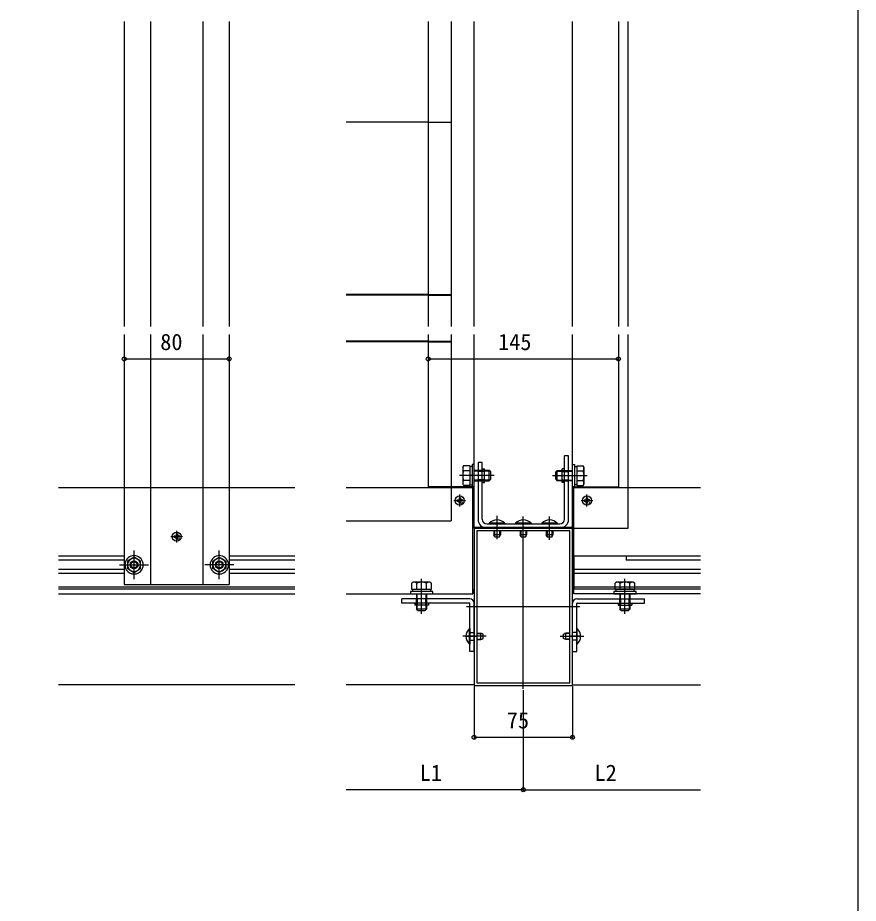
# Model space of a CAD drawing. Units: millimetres, scale not verified. Extents: x -875 to 875, y -1300 to 1294.
# Drawn here: x 234 to 875, y 51 to 726 of the extents above; entities that cross this region are included whole.
import ezdxf
from ezdxf.enums import TextEntityAlignment as Align

# ---------------------------------------------------------------- set-up
doc = ezdxf.new("R2010")
doc.units = ezdxf.units.MM
doc.header["$LTSCALE"] = 8
for name, color, linetype in [('0-3_YKK_11', 7, 'Continuous'), ('0-5_YKK_12', 2, 'Continuous'), ('0-6_YKK_13', 4, 'Continuous'), ('0-7_YKK_D', 6, 'Continuous'), ('0-8_YKK_ZWAK', 7, 'Continuous')]:
    doc.layers.add(name, color=color, linetype=linetype)
doc.styles.add('ＭＳ ゴシック', font='')
doc.styles.get('ＭＳ ゴシック').set_extended_font_data('MS Gothic')

msp = doc.modelspace()

# ---------------------------------------------------------------- linework, layer by layer
at = {"layer": '0-3_YKK_11'}
for points in [[(582.149, 337.199), (582.149, 217.199), (657.149, 217.199), (657.149, 337.199)], [(584.149, 335.199), (584.149, 219.199), (655.149, 219.199), (655.149, 335.199)]]:
    msp.add_lwpolyline(points, close=True, dxfattribs=at)
at = {"layer": '0-5_YKK_12'}
for p, q in [((315.424, 723.327), (315.424, 490.827)), ((335.424, 723.327), (335.424, 490.827)), ((375.424, 723.327), (375.424, 490.827)), ((395.424, 723.327), (395.424, 490.827)), ((547.149, 723.327), (547.149, 490.827)), ((582.149, 490.827), (582.149, 723.327)), ((657.149, 490.827), (657.149, 723.327)), ((692.149, 723.327), (692.149, 490.827)), ((699.649, 490.827), (699.649, 723.327)), ((315.424, 484.827), (315.424, 368.199)), ((335.424, 484.827), (335.424, 368.199)), ((375.424, 484.827), (375.424, 368.199)), ((395.424, 484.827), (395.424, 368.199)), ((547.149, 484.827), (547.149, 368.699)), ((582.149, 337.199), (582.149, 484.827)), ((657.149, 337.199), (657.149, 484.827)), ((692.149, 484.827), (692.149, 368.699)), ((265.424, 368.199), (445.424, 368.199)), ((315.424, 368.199), (315.424, 294.199)), ((335.424, 368.199), (335.424, 294.199)), ((375.424, 368.199), (375.424, 294.199)), ((395.424, 368.199), (395.424, 294.199)), ((484.649, 368.199), (581.149, 368.199)), ((581.949, 368.699), (547.149, 368.699)), ((581.149, 287.199), (581.149, 368.199)), ((581.949, 368.699), (581.949, 337.699)), ((657.349, 368.699), (692.149, 368.699)), ((657.349, 337.699), (657.349, 368.699)), ((658.149, 368.199), (754.649, 368.199)), ((658.149, 287.199), (658.149, 368.199)), ((657.349, 337.699), (581.949, 337.699)), ((619.649, 214.699), (619.649, 343.069)), ((582.149, 337.199), (699.649, 337.199)), ((315.424, 315.699), (265.424, 315.699)), ((315.424, 312.699), (265.424, 312.699)), ((445.424, 315.699), (395.424, 315.699)), ((445.424, 312.699), (395.424, 312.699)), ((754.649, 315.699), (658.149, 315.699)), ((658.149, 315.699), (658.149, 290.699)), ((698.149, 315.699), (698.149, 312.699)), ((754.649, 312.699), (698.149, 312.699)), ((315.424, 305.699), (265.424, 305.699)), ((445.424, 305.699), (395.424, 305.699)), ((754.649, 305.699), (658.149, 305.699)), ((315.424, 302.699), (265.424, 302.699)), ((445.424, 302.699), (395.424, 302.699)), ((754.649, 302.699), (658.149, 302.699)), ((445.424, 292.199), (265.424, 292.199)), ((445.424, 290.699), (265.424, 290.699)), ((315.424, 294.199), (395.424, 294.199)), ((582.149, 287.199), (582.149, 290.64)), ((754.649, 292.199), (658.149, 292.199)), ((754.649, 290.699), (658.149, 290.699)), ((265.424, 287.199), (445.424, 287.199)), ((484.649, 287.199), (581.149, 287.199)), ((754.649, 287.199), (658.149, 287.199)), ((662.849, 277.199), (576.449, 277.199)), ((445.424, 217.699), (265.424, 217.699)), ((582.149, 217.699), (484.649, 217.699)), ((657.149, 217.699), (754.649, 217.699))]:
    msp.add_line(p, q, dxfattribs=at)
msp.add_lwpolyline([(699.649, 337.199), (699.649, 368.199), (699.649, 484.827)], dxfattribs=at)
at = {"layer": '0-6_YKK_13'}
for p, q in [((564.649, 723.327), (564.649, 490.827)), ((547.149, 646.699), (484.649, 646.699)), ((547.149, 646.699), (564.649, 646.699)), ((547.149, 515.199), (484.649, 515.199)), ((547.149, 514.699), (484.649, 514.699)), ((547.149, 515.199), (564.649, 515.199)), ((547.149, 514.699), (564.649, 514.699)), ((547.149, 479.699), (484.649, 479.699)), ((547.149, 479.699), (564.649, 479.699)), ((564.649, 484.827), (564.649, 342.699)), ((547.149, 479.199), (484.649, 479.199)), ((547.149, 479.199), (564.649, 479.199)), ((654.149, 392.199), (650.949, 392.199)), ((650.949, 343.899), (650.949, 392.199)), ((654.149, 343.899), (654.149, 392.199)), ((588.349, 387.199), (585.149, 387.199)), ((585.149, 387.199), (585.149, 343.899)), ((588.349, 343.899), (588.349, 387.199)), ((573.449, 383.699), (574.029, 384.705)), ((573.449, 383.699), (573.449, 370.699)), ((578.949, 384.705), (574.029, 384.705)), ((578.949, 380.952), (574.029, 380.952)), ((578.949, 384.705), (578.949, 369.694)), ((580.549, 384.249), (578.949, 384.249)), ((578.949, 381.199), (578.949, 373.199)), ((593.749, 381.199), (582.149, 381.199)), ((594.397, 380.551), (582.149, 380.551)), ((589.949, 381.199), (585.149, 381.199)), ((589.949, 380.449), (585.149, 380.449)), ((588.349, 382.399), (589.949, 382.399)), ((589.949, 371.999), (589.949, 382.399)), ((593.749, 373.199), (593.749, 381.199)), ((594.949, 379.999), (593.749, 381.199)), ((594.949, 374.399), (594.949, 379.999)), ((644.349, 379.999), (645.549, 381.199)), ((644.349, 374.399), (644.349, 379.999)), ((644.901, 380.551), (657.149, 380.551)), ((645.549, 381.199), (657.149, 381.199)), ((645.549, 373.199), (645.549, 381.199)), ((649.349, 371.999), (649.349, 382.399)), ((650.949, 382.399), (649.349, 382.399)), ((649.349, 381.199), (654.149, 381.199)), ((649.349, 380.449), (654.149, 380.449)), ((658.749, 384.249), (660.349, 384.249)), ((660.349, 384.705), (660.349, 369.694)), ((660.349, 384.705), (665.268, 384.705)), ((660.349, 381.199), (660.349, 373.199)), ((660.349, 380.952), (665.268, 380.952)), ((665.849, 383.699), (665.268, 384.705)), ((665.849, 383.699), (665.849, 370.699)), ((597.449, 377.199), (570.949, 377.199)), ((578.949, 373.446), (574.029, 373.446)), ((594.397, 373.847), (582.149, 373.847)), ((582.149, 373.199), (593.749, 373.199)), ((589.949, 373.949), (585.149, 373.949)), ((589.949, 373.199), (585.149, 373.199)), ((588.349, 371.999), (589.949, 371.999)), ((594.949, 374.399), (593.749, 373.199)), ((641.849, 377.199), (668.349, 377.199)), ((644.349, 374.399), (645.549, 373.199)), ((644.901, 373.847), (657.149, 373.847)), ((657.149, 373.199), (645.549, 373.199)), ((649.349, 373.949), (654.149, 373.949)), ((649.349, 373.199), (654.149, 373.199)), ((650.949, 371.999), (649.349, 371.999)), ((660.349, 373.446), (665.268, 373.446)), ((573.449, 370.699), (574.029, 369.694)), ((578.949, 369.694), (574.029, 369.694)), ((578.949, 370.149), (580.549, 370.149)), ((660.349, 370.149), (658.749, 370.149)), ((660.349, 369.694), (665.268, 369.694)), ((665.849, 370.699), (665.268, 369.694)), ((566.649, 358.199), (575.649, 358.199)), ((569.105, 358.7), (570.162, 358.719)), ((570.162, 358.719), (570.553, 358.795)), ((570.629, 359.186), (570.553, 358.795)), ((570.648, 360.243), (570.629, 359.186)), ((571.149, 353.699), (571.149, 362.699)), ((571.65, 360.243), (571.668, 359.186)), ((571.668, 359.186), (571.744, 358.795)), ((572.136, 358.719), (571.744, 358.795)), ((573.192, 358.7), (572.136, 358.719)), ((663.649, 358.199), (672.649, 358.199)), ((666.105, 358.7), (667.162, 358.719)), ((667.162, 358.719), (667.553, 358.795)), ((667.629, 359.186), (667.553, 358.795)), ((667.648, 360.243), (667.629, 359.186)), ((668.149, 353.699), (668.149, 362.699)), ((668.65, 360.243), (668.668, 359.186)), ((668.668, 359.186), (668.744, 358.795)), ((669.136, 358.719), (668.744, 358.795)), ((670.192, 358.7), (669.136, 358.719)), ((569.105, 357.698), (570.162, 357.68)), ((570.162, 357.68), (570.553, 357.604)), ((570.629, 357.212), (570.553, 357.604)), ((570.648, 356.156), (570.629, 357.212)), ((571.65, 356.156), (571.668, 357.212)), ((571.668, 357.212), (571.744, 357.604)), ((572.136, 357.68), (571.744, 357.604)), ((573.192, 357.698), (572.136, 357.68)), ((666.105, 357.698), (667.162, 357.68)), ((667.162, 357.68), (667.553, 357.604)), ((667.629, 357.212), (667.553, 357.604)), ((667.648, 356.156), (667.629, 357.212)), ((668.65, 356.156), (668.668, 357.212)), ((668.668, 357.212), (668.744, 357.604)), ((669.136, 357.68), (668.744, 357.604)), ((670.192, 357.698), (669.136, 357.68)), ((599.761, 328.738), (599.761, 346.661)), ((619.649, 328.238), (619.649, 346.161)), ((639.649, 328.238), (639.649, 346.161)), ((484.649, 342.699), (564.649, 342.699)), ((591.849, 340.399), (647.449, 340.399)), ((605.549, 340.399), (593.749, 340.399)), ((605.549, 340.908), (605.549, 340.399)), ((625.549, 340.399), (613.749, 340.399)), ((625.549, 340.908), (625.549, 340.399)), ((645.549, 340.399), (633.749, 340.399)), ((645.549, 340.908), (645.549, 340.399)), ((353.38, 331.2), (354.437, 331.219)), ((354.437, 331.219), (354.829, 331.295)), ((354.905, 331.686), (354.829, 331.295)), ((354.923, 332.743), (354.905, 331.686)), ((355.424, 326.199), (355.424, 335.199)), ((355.925, 332.743), (355.943, 331.686)), ((355.943, 331.686), (356.019, 331.295)), ((356.411, 331.219), (356.019, 331.295)), ((357.468, 331.2), (356.411, 331.219)), ((647.449, 337.199), (591.849, 337.199)), ((597.149, 335.199), (597.149, 332.099)), ((597.949, 330.399), (597.149, 332.099)), ((597.803, 335.199), (597.803, 330.709)), ((601.349, 330.399), (602.149, 332.099)), ((601.494, 335.199), (601.494, 330.709)), ((617.149, 335.199), (617.149, 332.099)), ((617.949, 330.399), (617.149, 332.099)), ((617.803, 335.199), (617.803, 330.709)), ((621.349, 330.399), (622.149, 332.099)), ((621.494, 335.199), (621.494, 330.709)), ((637.149, 335.199), (637.149, 332.099)), ((637.949, 330.399), (637.149, 332.099)), ((637.803, 335.199), (637.803, 330.709)), ((641.349, 330.399), (642.149, 332.099)), ((641.495, 335.199), (641.495, 330.709)), ((350.924, 330.699), (359.924, 330.699)), ((353.38, 330.198), (354.437, 330.18)), ((354.437, 330.18), (354.829, 330.104)), ((354.905, 329.712), (354.829, 330.104)), ((354.923, 328.656), (354.905, 329.712)), ((355.925, 328.656), (355.943, 329.712)), ((355.943, 329.712), (356.019, 330.104)), ((356.411, 330.18), (356.019, 330.104)), ((357.468, 330.198), (356.411, 330.18)), ((601.349, 330.399), (597.949, 330.399)), ((621.349, 330.399), (617.949, 330.399)), ((641.349, 330.399), (637.949, 330.399)), ((322.924, 298.199), (322.924, 320.199)), ((387.924, 298.199), (387.924, 320.199)), ((317.924, 311.064), (317.924, 306.312)), ((327.924, 312.086), (322.924, 314.973)), ((327.924, 311.191), (327.924, 312.086)), ((327.924, 311.064), (327.924, 312.086)), ((327.924, 306.312), (327.924, 311.191)), ((327.924, 306.312), (327.924, 311.064)), ((382.924, 312.086), (387.924, 314.973)), ((382.924, 311.191), (382.924, 312.086)), ((382.924, 311.064), (382.924, 312.086)), ((382.924, 306.312), (382.924, 311.191)), ((382.924, 306.312), (382.924, 311.064)), ((392.924, 311.064), (392.924, 306.312)), ((311.924, 309.199), (333.924, 309.199)), ((317.924, 306.312), (318.286, 306.103)), ((317.924, 306.312), (318.441, 306.014)), ((318.441, 306.014), (322.924, 303.426)), ((322.924, 303.426), (327.407, 306.014)), ((327.407, 306.014), (327.924, 306.312)), ((327.534, 306.088), (327.924, 306.312)), ((398.924, 309.199), (376.924, 309.199)), ((383.313, 306.088), (382.924, 306.312)), ((383.441, 306.014), (382.924, 306.312)), ((387.924, 303.426), (383.441, 306.014)), ((392.407, 306.014), (387.924, 303.426)), ((392.924, 306.312), (392.407, 306.014)), ((392.924, 306.312), (392.562, 306.103)), ((542.149, 271.899), (542.149, 298.399)), ((697.149, 271.899), (697.149, 298.399)), ((535.649, 295.899), (534.643, 295.318)), ((534.643, 290.399), (534.643, 295.318)), ((549.654, 290.399), (534.643, 290.399)), ((535.099, 290.399), (535.099, 288.799)), ((548.649, 295.899), (535.649, 295.899)), ((546.149, 290.399), (538.149, 290.399)), ((538.396, 290.399), (538.396, 295.318)), ((545.902, 290.399), (545.902, 295.318)), ((548.649, 295.899), (549.654, 295.318)), ((549.199, 288.799), (549.199, 290.399)), ((549.654, 290.399), (549.654, 295.318)), ((690.649, 295.899), (689.643, 295.318)), ((689.643, 290.399), (689.643, 295.318)), ((704.654, 290.399), (689.643, 290.399)), ((690.099, 290.399), (690.099, 288.799)), ((703.649, 295.899), (690.649, 295.899)), ((701.149, 290.399), (693.149, 290.399)), ((693.396, 290.399), (693.396, 295.318)), ((700.902, 290.399), (700.902, 295.318)), ((703.649, 295.899), (704.654, 295.318)), ((704.199, 288.799), (704.199, 290.399)), ((704.654, 290.399), (704.654, 295.318)), ((538.149, 287.199), (538.149, 275.599)), ((538.797, 274.951), (538.797, 287.199)), ((545.501, 274.951), (545.501, 287.199)), ((546.149, 275.599), (546.149, 287.199)), ((693.149, 287.199), (693.149, 275.599)), ((693.797, 274.951), (693.797, 287.199)), ((700.501, 274.951), (700.501, 287.199)), ((701.149, 275.599), (701.149, 287.199)), ((527.149, 279.999), (527.149, 283.199)), ((578.949, 283.199), (527.149, 283.199)), ((578.649, 279.999), (527.149, 279.999)), ((536.949, 279.999), (536.949, 278.399)), ((547.349, 278.399), (536.949, 278.399)), ((538.149, 278.399), (538.149, 283.199)), ((538.899, 278.399), (538.899, 283.199)), ((545.399, 278.399), (545.399, 283.199)), ((546.149, 278.399), (546.149, 283.199)), ((547.349, 279.999), (547.349, 278.399)), ((578.949, 243.199), (578.949, 279.699)), ((582.149, 243.199), (582.149, 279.999)), ((657.149, 243.199), (657.149, 279.999)), ((660.349, 283.199), (712.149, 283.199)), ((660.349, 243.199), (660.349, 279.699)), ((660.649, 279.999), (712.149, 279.999)), ((691.949, 279.999), (691.949, 278.399)), ((691.949, 278.399), (702.349, 278.399)), ((693.149, 278.399), (693.149, 283.199)), ((693.899, 278.399), (693.899, 283.199)), ((700.399, 278.399), (700.399, 283.199)), ((701.149, 278.399), (701.149, 283.199)), ((702.349, 279.999), (702.349, 278.399)), ((712.149, 279.999), (712.149, 283.199)), ((538.149, 275.599), (546.149, 275.599)), ((539.349, 274.399), (538.149, 275.599)), ((539.349, 274.399), (544.949, 274.399)), ((544.949, 274.399), (546.149, 275.599)), ((693.149, 275.599), (701.149, 275.599)), ((694.349, 274.399), (693.149, 275.599)), ((694.349, 274.399), (699.949, 274.399)), ((699.949, 274.399), (701.149, 275.599)), ((578.701, 260.599), (578.949, 260.599)), ((578.701, 248.799), (578.701, 260.599)), ((578.949, 260.599), (578.949, 248.799)), ((578.949, 257.699), (582.149, 257.699)), ((584.149, 257.199), (587.249, 257.199)), ((584.149, 256.766), (588.169, 256.766)), ((587.249, 252.199), (587.249, 257.199)), ((588.949, 256.399), (587.249, 257.199)), ((650.349, 256.399), (652.049, 257.199)), ((655.149, 256.766), (651.129, 256.766)), ((655.149, 257.199), (652.049, 257.199)), ((652.049, 252.199), (652.049, 257.199)), ((660.349, 257.699), (657.149, 257.699)), ((660.349, 260.599), (660.349, 248.799)), ((660.596, 260.599), (660.349, 260.599)), ((660.596, 248.799), (660.596, 260.599)), ((591.449, 254.699), (573.549, 254.699)), ((576.449, 254.699), (584.649, 254.699)), ((578.949, 251.699), (582.149, 251.699)), ((584.149, 252.632), (588.169, 252.632)), ((584.149, 252.199), (587.249, 252.199)), ((587.249, 252.199), (588.949, 252.999)), ((588.949, 252.999), (588.949, 256.399)), ((647.849, 254.699), (665.771, 254.699)), ((650.349, 252.999), (650.349, 256.399)), ((652.049, 252.199), (650.349, 252.999)), ((655.149, 252.632), (651.129, 252.632)), ((655.149, 252.199), (652.049, 252.199)), ((662.849, 254.699), (654.649, 254.699)), ((660.349, 251.699), (657.149, 251.699)), ((578.701, 248.799), (578.949, 248.799)), ((582.149, 243.199), (578.949, 243.199)), ((657.149, 243.199), (660.349, 243.199)), ((660.596, 248.799), (660.349, 248.799))]:
    msp.add_line(p, q, dxfattribs=at)
for points in [[(582.149, 368.699), (582.149, 385.699), (580.549, 385.699), (580.549, 368.699)], [(657.149, 368.699), (657.149, 385.699), (658.749, 385.699), (658.749, 368.699)], [(533.649, 287.199), (550.649, 287.199), (550.649, 288.799), (533.649, 288.799)], [(688.649, 287.199), (705.649, 287.199), (705.649, 288.799), (688.649, 288.799)]]:
    msp.add_lwpolyline(points, close=True, dxfattribs=at)
for points in [[(605.549, 340.908), (593.749, 340.908), (593.749, 340.399)], [(625.549, 340.908), (613.749, 340.908), (613.749, 340.399)], [(645.549, 340.908), (633.749, 340.908), (633.749, 340.399)], [(602.149, 335.199), (602.149, 332.099), (597.149, 332.099)], [(622.149, 335.199), (622.149, 332.099), (617.149, 332.099)], [(642.149, 335.199), (642.149, 332.099), (637.149, 332.099)], [(322.924, 314.973), (317.924, 312.086), (317.924, 311.064)], [(387.924, 314.973), (392.924, 312.086), (392.924, 311.064)]]:
    msp.add_lwpolyline(points, dxfattribs=at)
for centre, radius in [((571.149, 358.199), 3.5), ((668.149, 358.199), 3.5), ((572.987, 356.361), 0.3), ((669.987, 356.361), 0.3), ((355.424, 330.699), 3.5), ((357.262, 328.861), 0.3), ((322.924, 309.199), 3), ((322.924, 309.199), 2.4), ((387.924, 309.199), 3), ((387.924, 309.199), 2.4)]:
    msp.add_circle(centre, radius, dxfattribs=at)
for centre, radius, start, end in [((576.771, 382.828), 3.323, 145.61575, 214.38425), ((585.868, 377.199), 12.419, 162.41205, 197.58795), ((662.526, 382.828), 3.323, 325.61575, 34.38425), ((653.429, 377.199), 12.419, 342.41205, 17.58795), ((576.771, 371.57), 3.323, 145.61575, 214.38425), ((662.526, 371.57), 3.323, 325.61575, 34.38425), ((571.299, 358.199), 2.25, 167.13695, 192.86305), ((571.149, 358.049), 2.25, 77.13695, 102.86305), ((570.999, 358.199), 2.25, 347.13695, 12.86305), ((668.299, 358.199), 2.25, 167.13695, 192.86305), ((668.149, 358.049), 2.25, 77.13695, 102.86305), ((667.999, 358.199), 2.25, 347.13695, 12.86305), ((571.149, 358.349), 2.25, 257.13695, 282.86305), ((668.149, 358.349), 2.25, 257.13695, 282.86305), ((591.849, 343.899), 6.7, 180, 270), ((591.849, 343.899), 3.5, 180, 270), ((599.649, 335.167), 8.232, 44.2189, 135.7811), ((619.649, 335.167), 8.232, 44.2189, 135.7811), ((639.649, 335.167), 8.232, 44.2189, 135.7811), ((647.449, 343.899), 3.5, 270, 0), ((647.449, 343.899), 6.7, 270, 0), ((355.574, 330.699), 2.25, 167.13695, 192.86305), ((355.424, 330.549), 2.25, 77.13695, 102.86305), ((355.274, 330.699), 2.25, 347.13695, 12.86305), ((355.424, 330.849), 2.25, 257.13695, 282.86305), ((322.924, 309.199), 7, 90, 169.47567), ((322.924, 309.199), 5, 156.8676, 217.3832), ((322.924, 309.199), 5, 156.8676, 217.3832), ((322.924, 309.199), 5, 23.1324, 156.8676), ((322.924, 309.199), 5, 23.1324, 156.8676), ((322.924, 309.199), 7, 10.52433, 90), ((322.924, 309.199), 5, 322.6168, 23.1324), ((322.924, 309.199), 5, 322.6168, 23.1324), ((387.924, 309.199), 7, 90, 169.47567), ((387.924, 309.199), 5, 156.8676, 217.3832), ((387.924, 309.199), 5, 156.8676, 217.3832), ((387.924, 309.199), 5, 23.1324, 156.8676), ((387.924, 309.199), 5, 23.1324, 156.8676), ((387.924, 309.199), 7, 10.52433, 90), ((387.924, 309.199), 5, 322.6168, 23.1324), ((387.924, 309.199), 5, 322.6168, 23.1324), ((322.924, 309.199), 7, 169.47567, 212.11583), ((322.924, 309.199), 7, 212.11583, 327.88417), ((322.924, 309.199), 5, 217.3832, 322.6168), ((322.924, 309.199), 5, 217.3832, 322.6168), ((322.924, 309.199), 7, 327.88417, 10.52433), ((387.924, 309.199), 7, 169.47567, 212.11583), ((387.924, 309.199), 7, 212.11583, 327.88417), ((387.924, 309.199), 5, 217.3832, 322.6168), ((387.924, 309.199), 5, 217.3832, 322.6168), ((387.924, 309.199), 7, 327.88417, 10.52433), ((536.52, 292.576), 3.323, 55.61575, 124.38425), ((542.149, 283.479), 12.419, 72.41205, 107.58795), ((547.778, 292.576), 3.323, 55.61575, 124.38425), ((691.52, 292.576), 3.323, 55.61575, 124.38425), ((697.149, 283.479), 12.419, 72.41205, 107.58795), ((702.778, 292.576), 3.323, 55.61575, 124.38425), ((578.649, 279.699), 0.3, 0, 90), ((578.949, 279.999), 3.2, 0, 90), ((660.349, 279.999), 3.2, 90, 180), ((660.649, 279.699), 0.3, 90, 180), ((583.649, 254.699), 7.7, 129.98312, 230.01688), ((655.649, 254.699), 7.7, 309.98312, 50.01688)]:
    msp.add_arc(centre, radius, start, end, dxfattribs=at)
at = {"layer": '0-7_YKK_D'}
for p, q in [((315.424, 466.189), (395.424, 466.189)), ((547.149, 466.189), (692.149, 466.189)), ((582.149, 216.499), (582.149, 176.699)), ((657.149, 216.499), (657.149, 176.699)), ((619.649, 213.699), (619.649, 136.699)), ((619.649, 213.699), (619.649, 136.699)), ((582.149, 177.699), (657.149, 177.699)), ((619.649, 137.699), (484.649, 137.699)), ((619.649, 137.699), (754.649, 137.699))]:
    msp.add_line(p, q, dxfattribs=at)
for centre in [(315.424, 466.189), (395.424, 466.189), (547.149, 466.189), (692.149, 466.189), (582.149, 177.699), (657.149, 177.699), (619.649, 137.699), (619.649, 137.699)]:
    msp.add_circle(centre, 1.5, dxfattribs=at)
at = {"layer": '0-8_YKK_ZWAK'}
msp.add_lwpolyline([(-875, -1299.8), (875, -1299.8), (875, 1250.2)], dxfattribs=at)

# ---------------------------------------------------------------- texts
at = {"layer": '0-7_YKK_D', "style": 'ＭＳ ゴシック'}
for s, p in [('80', (342.915, 469.189)), ('145', (600.427, 469.189)), ('75', (607.092, 180.699)), ('L1', (540.654, 140.699)), ('L2', (673.964, 140.699))]:
    msp.add_text(s, height=12.46, dxfattribs=at).set_placement(p, align=Align.BOTTOM_LEFT)

doc.saveas('drawing.dxf')
